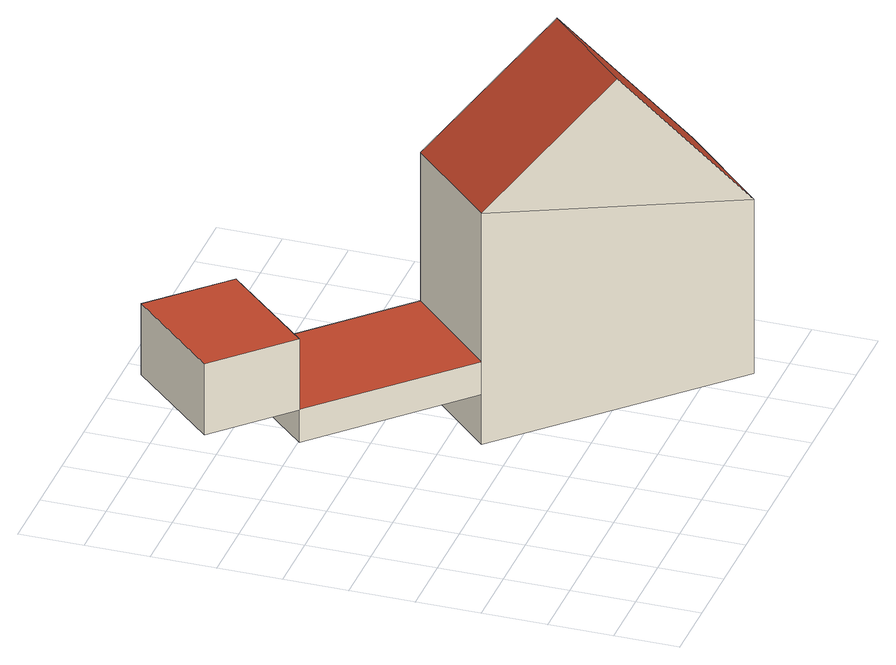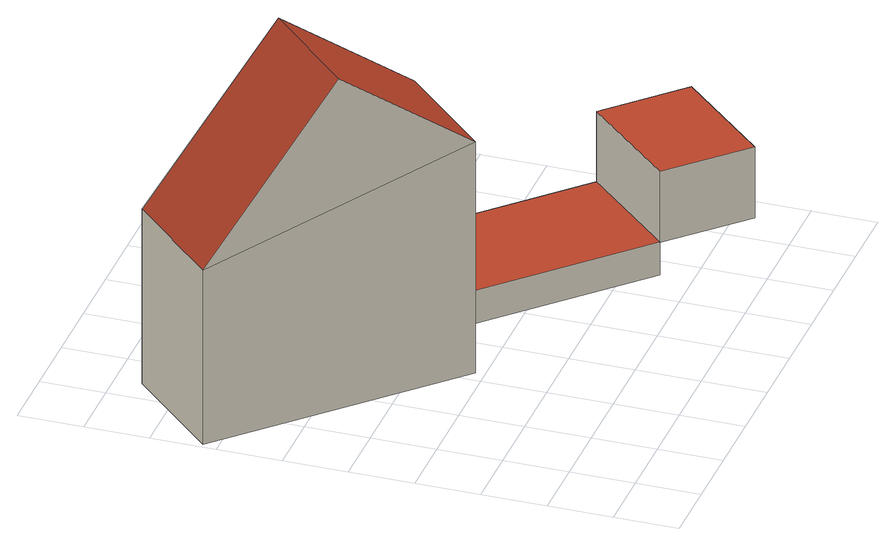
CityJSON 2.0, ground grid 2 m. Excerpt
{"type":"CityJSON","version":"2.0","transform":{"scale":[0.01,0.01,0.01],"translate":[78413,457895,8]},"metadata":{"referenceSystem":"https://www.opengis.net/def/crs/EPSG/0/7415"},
"CityObjects":{
"building1":{"type":"Building","children":["building1-1","building1-2","building1-3"]},
"building1-1":{"type":"BuildingPart","attributes":{"roofType":"1000","RelativeEavesHeight":2.36,"RelativeRidgeHeight":2.36,"AbsoluteEavesHeight":13.94,"AbsoluteRidgeHeight":13.94},"parents":["building1"],"geometry":[{"type":"Solid","lod":"2","boundaries":[[[[0,1,2,3]],[[1,4,5,2]],[[4,6,7,5]],[[6,0,3,7]],[[6,4,1,0]],[[3,2,5,7]]]],"semantics":{"surfaces":[{"type":"WallSurface"},{"type":"RoofSurface","Direction":0,"Slope":90},{"type":"GroundSurface"}],"values":[[0,0,0,0,1,2]]}}]},
"building1-2":{"type":"BuildingPart","attributes":{"roofType":"1030","RelativeEavesHeight":6.77,"RelativeRidgeHeight":11.03,"AbsoluteEavesHeight":15.59,"AbsoluteRidgeHeight":19.85},"parents":["building1"],"geometry":[{"type":"Solid","lod":"2","boundaries":[[[[8,9,10,11]],[[9,12,13,10]],[[12,14,15,13]],[[14,8,11,15]],[[12,9,16]],[[8,14,17]],[[9,8,17,16]],[[14,12,16,17]],[[11,10,13,15]]]],"semantics":{"surfaces":[{"type":"WallSurface"},{"type":"RoofSurface","Direction":134.59,"Slope":40.06},{"type":"RoofSurface","Direction":314.54,"Slope":53.03},{"type":"GroundSurface"}],"values":[[0,0,0,0,0,0,1,2,3]]}}]},
"building1-3":{"type":"BuildingPart","attributes":{"roofType":"1000","RelativeEavesHeight":1.09,"RelativeRidgeHeight":1.09,"AbsoluteEavesHeight":11.59,"AbsoluteRidgeHeight":11.59},"parents":["building1"],"geometry":[{"type":"Solid","lod":"2","boundaries":[[[[18,19,20,21]],[[19,22,23,20]],[[22,24,25,23]],[[24,18,21,25]],[[24,22,19,18]],[[21,20,23,25]]]],"semantics":{"surfaces":[{"type":"WallSurface"},{"type":"RoofSurface","Direction":0,"Slope":90},{"type":"GroundSurface"}],"values":[[0,0,0,0,1,2]]}}]}
},
"vertices":[
[277,1109,594],[60,1323,594],[60,1323,357],[277,1109,357],[322,1602,594],[322,1602,357],[539,1388,594],[539,1388,357],
[1586,355,664],[1317,82,664],[1317,82,82],[1586,355,82],[694,698,855],[694,698,82],[962,971,855],[962,971,82],[1006,390,1185],[1274,662,1185],
[962,971,359],[694,698,359],[694,698,249],[962,971,249],[277,1109,359],[277,1109,249],[539,1388,359],[539,1388,249]
]}
